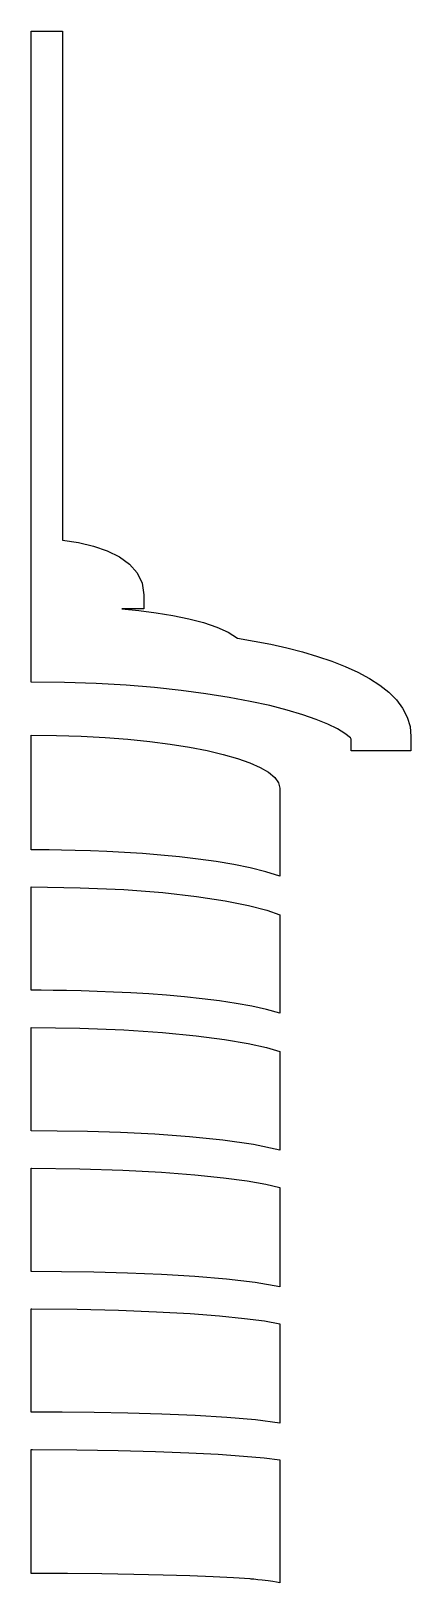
# Model space of a CAD drawing. Extents: x 1 to 150, y 1 to 611.
import ezdxf

# ---------------------------------------------------------------- set-up
doc = ezdxf.new("R2010")
doc.units = 0
doc.layers.get('0').update_dxf_attribs({"linetype": 'CONTINUOUS'})

msp = doc.modelspace()

# ---------------------------------------------------------------- linework, layer by layer
at = {"color": 173}
for p, q in [((1.04455, 355.071), (1.04455, 610.672)), ((1.04455, 610.672), (13.3918, 610.672)), ((13.3918, 610.672), (13.3918, 410.796)), ((13.3918, 410.796), (19.6536, 409.864)), ((19.6536, 409.864), (25.5681, 408.485)), ((25.5681, 408.485), (30.9838, 406.64)), ((30.9838, 406.64), (35.7519, 404.29)), ((35.7519, 404.29), (39.7207, 401.412)), ((39.7207, 401.412), (42.7411, 397.972)), ((42.7411, 397.972), (44.6634, 393.947)), ((44.6634, 393.947), (45.339, 389.304)), ((45.339, 389.304), (45.339, 383.815)), ((45.339, 383.815), (36.6818, 383.815)), ((36.6818, 383.815), (43.4414, 383.134)), ((43.4414, 383.134), (50.1703, 382.274)), ((50.1703, 382.274), (56.7323, 381.219)), ((56.7323, 381.219), (62.9874, 379.945)), ((62.9874, 379.945), (68.7987, 378.442)), ((68.7987, 378.442), (74.0269, 376.686)), ((74.0269, 376.686), (78.5343, 374.661)), ((78.5343, 374.661), (82.1835, 372.35)), ((82.1835, 372.35), (88.7388, 371.196)), ((88.7388, 371.196), (95.1989, 369.909)), ((95.1989, 369.909), (101.517, 368.476)), ((101.517, 368.476), (107.651, 366.899)), ((107.651, 366.899), (113.552, 365.164)), ((113.552, 365.164), (119.175, 363.269)), ((119.175, 363.269), (124.478, 361.202)), ((124.478, 361.202), (129.414, 358.958)), ((14.1345, 354.916), (1.04455, 355.071)), ((26.5879, 354.489), (14.1345, 354.916)), ((38.3907, 353.811), (26.5879, 354.489)), ((49.5293, 352.908), (38.3907, 353.811)), ((129.414, 358.958), (133.938, 356.528)), ((133.938, 356.528), (138.006, 353.907)), ((138.006, 353.907), (141.571, 351.087)), ((59.9902, 351.802), (49.5293, 352.908)), ((69.759, 350.519), (59.9902, 351.802)), ((78.824, 349.083), (69.759, 350.519)), ((87.1707, 347.518), (78.824, 349.083)), ((94.7857, 345.846), (87.1707, 347.518)), ((141.571, 351.087), (144.589, 348.059)), ((144.589, 348.059), (147.016, 344.819)), ((101.656, 344.092), (94.7857, 345.846)), ((107.768, 342.28), (101.656, 344.092)), ((113.107, 340.433), (107.768, 342.28)), ((147.016, 344.819), (148.805, 341.358)), ((148.805, 341.358), (149.911, 337.668)), ((117.661, 338.577), (113.107, 340.433)), ((121.416, 336.735), (117.661, 338.577)), ((124.36, 334.929), (121.416, 336.735)), ((149.911, 337.668), (150.29, 333.742)), ((1.04455, 334.264), (11.045, 334.148)), ((1.04455, 289.285), (1.04455, 334.264)), ((11.045, 334.148), (20.7546, 333.828)), ((20.7546, 333.828), (30.1239, 333.313)), ((30.1239, 333.313), (39.1061, 332.613)), ((39.1061, 332.613), (47.6511, 331.739)), ((47.6511, 331.739), (55.7086, 330.7)), ((55.7086, 330.7), (63.2312, 329.507)), ((63.2312, 329.507), (70.1696, 328.169)), ((126.478, 333.185), (124.36, 334.929)), ((126.676, 332.916), (126.478, 333.185)), ((126.837, 332.662), (126.676, 332.916)), ((126.837, 328.09), (126.837, 332.662)), ((150.29, 333.742), (150.29, 328.09)), ((70.1696, 328.169), (76.4755, 326.695)), ((76.4755, 326.695), (82.0981, 325.098)), ((82.0981, 325.098), (86.9915, 323.387)), ((86.9915, 323.387), (91.1035, 321.571)), ((150.29, 328.09), (126.837, 328.09)), ((91.1035, 321.571), (94.3875, 319.659)), ((94.3875, 319.659), (96.7934, 317.664)), ((96.7934, 317.664), (98.2733, 315.593)), ((98.2733, 315.593), (98.7778, 313.457)), ((98.7778, 313.457), (98.7778, 278.864)), ((4.17961, 289.275), (1.04455, 289.285)), ((8.18691, 289.237), (4.17961, 289.275)), ((12.9618, 289.158), (8.18691, 289.237)), ((18.4051, 289.026), (12.9618, 289.158)), ((24.4133, 288.829), (18.4051, 289.026)), ((30.886, 288.553), (24.4133, 288.829)), ((37.7211, 288.189), (30.886, 288.553)), ((44.8179, 287.723), (37.7211, 288.189)), ((52.0718, 287.143), (44.8179, 287.723)), ((59.3852, 286.438), (52.0718, 287.143)), ((66.6531, 285.593), (59.3852, 286.438)), ((73.7761, 284.596), (66.6531, 285.593)), ((80.651, 283.439), (73.7761, 284.596)), ((87.1774, 282.105), (80.651, 283.439)), ((93.2533, 280.585), (87.1774, 282.105)), ((98.7778, 278.864), (93.2533, 280.585)), ((1.04455, 274.651), (20.2875, 274.367)), ((1.04455, 234.082), (1.04455, 274.651)), ((20.2875, 274.367), (37.5349, 273.593)), ((37.5349, 273.593), (52.783, 272.42)), ((52.783, 272.42), (66.0231, 270.938)), ((66.0231, 270.938), (77.2502, 269.236)), ((77.2502, 269.236), (86.4553, 267.403)), ((86.4553, 267.403), (93.6336, 265.532)), ((93.6336, 265.532), (98.7778, 263.708)), ((98.7778, 263.708), (98.7778, 225.065)), ((5.04088, 234.071), (1.04455, 234.082)), ((9.71518, 234.031), (5.04088, 234.071)), ((14.9848, 233.952), (9.71518, 234.031)), ((20.7629, 233.824), (14.9848, 233.952)), ((26.9641, 233.639), (20.7629, 233.824)), ((33.5029, 233.387), (26.9641, 233.639)), ((40.2953, 233.058), (33.5029, 233.387)), ((47.2571, 232.643), (40.2953, 233.058)), ((54.3003, 232.132), (47.2571, 232.643)), ((61.3421, 231.516), (54.3003, 232.132)), ((68.2957, 230.784), (61.3421, 231.516)), ((75.0768, 229.927), (68.2957, 230.784)), ((81.6021, 228.938), (75.0768, 229.927)), ((87.7824, 227.803), (81.6021, 228.938)), ((93.5373, 226.516), (87.7824, 227.803)), ((98.7778, 225.065), (93.5373, 226.516)), ((1.04455, 219.414), (20.2406, 219.18)), ((1.04455, 178.845), (1.04455, 219.414)), ((20.2406, 219.18), (37.4385, 218.525)), ((37.4385, 218.525), (52.6411, 217.527)), ((52.6411, 217.527), (65.8495, 216.262)), ((65.8495, 216.262), (77.0654, 214.809)), ((77.0654, 214.809), (86.2902, 213.242)), ((86.2902, 213.242), (93.5274, 211.638)), ((93.5274, 211.638), (98.7778, 210.072)), ((98.7778, 210.072), (98.7778, 171.267)), ((1.24161, 178.845), (1.04455, 178.845)), ((11.3592, 178.791), (1.24161, 178.845)), ((23.18, 178.592), (11.3592, 178.791)), ((36.1474, 178.193), (23.18, 178.592)), ((49.7071, 177.538), (36.1474, 178.193)), ((63.3042, 176.573), (49.7071, 177.538)), ((76.3845, 175.244), (63.3042, 176.573)), ((88.3941, 173.492), (76.3845, 175.244)), ((98.7778, 171.267), (88.3941, 173.492)), ((1.04455, 123.642), (1.04455, 164.211)), ((1.04455, 164.211), (1.24161, 164.211)), ((1.24161, 164.211), (20.1607, 164.024)), ((20.1607, 164.024), (37.1658, 163.497)), ((37.1658, 163.497), (52.2538, 162.694)), ((52.2538, 162.694), (65.4184, 161.674)), ((65.4184, 161.674), (76.6576, 160.499)), ((76.6576, 160.499), (85.9663, 159.226)), ((85.9663, 159.226), (93.3401, 157.918)), ((93.3401, 157.918), (98.7778, 156.633)), ((98.7778, 156.633), (98.7778, 117.665)), ((1.40422, 123.642), (1.04455, 123.642)), ((13.0693, 123.591), (1.40422, 123.642)), ((25.7307, 123.413), (13.0693, 123.591)), ((38.9601, 123.073), (25.7307, 123.413)), ((52.3339, 122.532), (38.9601, 123.073)), ((65.4279, 121.758), (52.3339, 122.532)), ((77.8164, 120.713), (65.4279, 121.758)), ((89.0736, 119.36), (77.8164, 120.713)), ((98.7778, 117.665), (89.0736, 119.36)), ((1.04455, 68.4389), (1.04455, 109.008)), ((1.04455, 109.008), (1.40422, 109.008)), ((1.40422, 109.008), (19.1423, 108.876)), ((19.1423, 108.876), (35.4651, 108.5)), ((35.4651, 108.5), (50.286, 107.917)), ((50.286, 107.917), (63.5152, 107.166)), ((63.5152, 107.166), (75.0672, 106.281)), ((75.0672, 106.281), (84.8526, 105.3)), ((84.8526, 105.3), (92.7848, 104.26)), ((92.7848, 104.26), (98.7778, 103.195)), ((98.7778, 103.195), (98.7778, 64.1918)), ((1.60128, 68.4389), (1.04455, 68.4389)), ((13.2209, 68.4043), (1.60128, 68.4389)), ((25.8644, 68.2805), (13.2209, 68.4043)), ((39.0934, 68.0406), (25.8644, 68.2805)), ((52.4729, 67.6603), (39.0934, 68.0406)), ((65.5655, 67.1117), (52.4729, 67.6603)), ((77.9392, 66.3677), (65.5655, 67.1117)), ((89.1551, 65.4043), (77.9392, 66.3677)), ((98.7778, 64.1918), (89.1551, 65.4043)), ((1.04455, 5.10148), (1.04455, 53.8057)), ((1.04455, 53.8057), (1.60128, 53.8057)), ((1.60128, 53.8057), (19.0872, 53.7132)), ((19.0872, 53.7132), (35.2158, 53.4529)), ((35.2158, 53.4529), (49.9043, 53.0475)), ((49.9043, 53.0475), (63.0661, 52.5254)), ((63.0661, 52.5254), (74.6181, 51.9095)), ((74.6181, 51.9095), (84.4765, 51.2258)), ((84.4765, 51.2258), (92.5587, 50.4994)), ((92.5587, 50.4994), (98.7778, 49.7554)), ((98.7778, 49.7554), (98.7778, 1.41111)), ((15.3417, 5.06293), (1.04455, 5.10148)), ((28.8189, 4.94993), (15.3417, 5.06293)), ((41.3812, 4.76663), (28.8189, 4.94993)), ((52.9332, 4.51997), (41.3812, 4.76663)), ((63.3815, 4.21679), (52.9332, 4.51997)), ((72.6295, 3.85988), (63.3815, 4.21679)), ((80.5836, 3.4575), (72.6295, 3.85988)), ((87.1499, 3.01239), (80.5836, 3.4575)), ((87.5411, 2.96416), (87.1499, 3.01239)), ((88.5885, 2.83738), (87.5411, 2.96416)), ((90.1001, 2.65961), (88.5885, 2.83738)), ((91.8849, 2.45566), (90.1001, 2.65961)), ((94.1959, 2.20762), (91.8849, 2.45566)), ((95.9693, 1.93339), (94.1959, 2.20762)), ((97.5071, 1.69361), (95.9693, 1.93339)), ((98.7778, 1.41111), (97.5071, 1.69361))]:
    msp.add_line(p, q, dxfattribs=at)
at = {"color": 0}
for p, q in [((1.04455, 355.071), (1.04455, 610.672)), ((1.04455, 610.672), (13.3918, 610.672)), ((13.3918, 610.672), (13.3918, 410.796)), ((13.3918, 410.796), (19.6536, 409.864)), ((19.6536, 409.864), (25.5681, 408.485)), ((25.5681, 408.485), (30.9838, 406.64)), ((30.9838, 406.64), (35.7519, 404.29)), ((35.7519, 404.29), (39.7207, 401.412)), ((39.7207, 401.412), (42.7411, 397.972)), ((42.7411, 397.972), (44.6634, 393.947)), ((44.6634, 393.947), (45.339, 389.304)), ((45.339, 389.304), (45.339, 383.815)), ((45.339, 383.815), (36.6818, 383.815)), ((36.6818, 383.815), (43.4414, 383.134)), ((43.4414, 383.134), (50.1703, 382.274)), ((50.1703, 382.274), (56.7323, 381.219)), ((56.7323, 381.219), (62.9874, 379.945)), ((62.9874, 379.945), (68.7987, 378.442)), ((68.7987, 378.442), (74.0269, 376.686)), ((74.0269, 376.686), (78.5343, 374.661)), ((78.5343, 374.661), (82.1835, 372.35)), ((82.1835, 372.35), (88.7388, 371.196)), ((88.7388, 371.196), (95.1989, 369.909)), ((95.1989, 369.909), (101.517, 368.476)), ((101.517, 368.476), (107.651, 366.899)), ((107.651, 366.899), (113.552, 365.164)), ((113.552, 365.164), (119.175, 363.269)), ((119.175, 363.269), (124.478, 361.202)), ((124.478, 361.202), (129.414, 358.958)), ((14.1345, 354.916), (1.04455, 355.071)), ((26.5879, 354.489), (14.1345, 354.916)), ((38.3907, 353.811), (26.5879, 354.489)), ((49.5293, 352.908), (38.3907, 353.811)), ((129.414, 358.958), (133.938, 356.528)), ((133.938, 356.528), (138.006, 353.907)), ((138.006, 353.907), (141.571, 351.087)), ((59.9902, 351.802), (49.5293, 352.908)), ((69.759, 350.519), (59.9902, 351.802)), ((78.824, 349.083), (69.759, 350.519)), ((87.1707, 347.518), (78.824, 349.083)), ((94.7857, 345.846), (87.1707, 347.518)), ((141.571, 351.087), (144.589, 348.059)), ((144.589, 348.059), (147.016, 344.819)), ((101.656, 344.092), (94.7857, 345.846)), ((107.768, 342.28), (101.656, 344.092)), ((113.107, 340.433), (107.768, 342.28)), ((147.016, 344.819), (148.805, 341.358)), ((148.805, 341.358), (149.911, 337.668)), ((117.661, 338.577), (113.107, 340.433)), ((121.416, 336.735), (117.661, 338.577)), ((124.36, 334.929), (121.416, 336.735)), ((149.911, 337.668), (150.29, 333.742)), ((1.04455, 334.264), (11.045, 334.148)), ((1.04455, 289.285), (1.04455, 334.264)), ((11.045, 334.148), (20.7546, 333.828)), ((20.7546, 333.828), (30.1239, 333.313)), ((30.1239, 333.313), (39.1061, 332.613)), ((39.1061, 332.613), (47.6511, 331.739)), ((47.6511, 331.739), (55.7086, 330.7)), ((55.7086, 330.7), (63.2312, 329.507)), ((63.2312, 329.507), (70.1696, 328.169)), ((126.478, 333.185), (124.36, 334.929)), ((126.676, 332.916), (126.478, 333.185)), ((126.837, 332.662), (126.676, 332.916)), ((126.837, 328.09), (126.837, 332.662)), ((150.29, 333.742), (150.29, 328.09)), ((70.1696, 328.169), (76.4755, 326.695)), ((76.4755, 326.695), (82.0981, 325.098)), ((82.0981, 325.098), (86.9915, 323.387)), ((86.9915, 323.387), (91.1035, 321.571)), ((150.29, 328.09), (126.837, 328.09)), ((91.1035, 321.571), (94.3875, 319.659)), ((94.3875, 319.659), (96.7934, 317.664)), ((96.7934, 317.664), (98.2733, 315.593)), ((98.2733, 315.593), (98.7778, 313.457)), ((98.7778, 313.457), (98.7778, 278.864)), ((4.17961, 289.275), (1.04455, 289.285)), ((8.18691, 289.237), (4.17961, 289.275)), ((12.9618, 289.158), (8.18691, 289.237)), ((18.4051, 289.026), (12.9618, 289.158)), ((24.4133, 288.829), (18.4051, 289.026)), ((30.886, 288.553), (24.4133, 288.829)), ((37.7211, 288.189), (30.886, 288.553)), ((44.8179, 287.723), (37.7211, 288.189)), ((52.0718, 287.143), (44.8179, 287.723)), ((59.3852, 286.438), (52.0718, 287.143)), ((66.6531, 285.593), (59.3852, 286.438)), ((73.7761, 284.596), (66.6531, 285.593)), ((80.651, 283.439), (73.7761, 284.596)), ((87.1774, 282.105), (80.651, 283.439)), ((93.2533, 280.585), (87.1774, 282.105)), ((98.7778, 278.864), (93.2533, 280.585)), ((1.04455, 274.651), (20.2875, 274.367)), ((1.04455, 234.082), (1.04455, 274.651)), ((20.2875, 274.367), (37.5349, 273.593)), ((37.5349, 273.593), (52.783, 272.42)), ((52.783, 272.42), (66.0231, 270.938)), ((66.0231, 270.938), (77.2502, 269.236)), ((77.2502, 269.236), (86.4553, 267.403)), ((86.4553, 267.403), (93.6336, 265.532)), ((93.6336, 265.532), (98.7778, 263.708)), ((98.7778, 263.708), (98.7778, 225.065)), ((5.04088, 234.071), (1.04455, 234.082)), ((9.71518, 234.031), (5.04088, 234.071)), ((14.9848, 233.952), (9.71518, 234.031)), ((20.7629, 233.824), (14.9848, 233.952)), ((26.9641, 233.639), (20.7629, 233.824)), ((33.5029, 233.387), (26.9641, 233.639)), ((40.2953, 233.058), (33.5029, 233.387)), ((47.2571, 232.643), (40.2953, 233.058)), ((54.3003, 232.132), (47.2571, 232.643)), ((61.3421, 231.516), (54.3003, 232.132)), ((68.2957, 230.784), (61.3421, 231.516)), ((75.0768, 229.927), (68.2957, 230.784)), ((81.6021, 228.938), (75.0768, 229.927)), ((87.7824, 227.803), (81.6021, 228.938)), ((93.5373, 226.516), (87.7824, 227.803)), ((98.7778, 225.065), (93.5373, 226.516)), ((1.04455, 219.414), (20.2406, 219.18)), ((1.04455, 178.845), (1.04455, 219.414)), ((20.2406, 219.18), (37.4385, 218.525)), ((37.4385, 218.525), (52.6411, 217.527)), ((52.6411, 217.527), (65.8495, 216.262)), ((65.8495, 216.262), (77.0654, 214.809)), ((77.0654, 214.809), (86.2902, 213.242)), ((86.2902, 213.242), (93.5274, 211.638)), ((93.5274, 211.638), (98.7778, 210.072)), ((98.7778, 210.072), (98.7778, 171.267)), ((1.24161, 178.845), (1.04455, 178.845)), ((11.3592, 178.791), (1.24161, 178.845)), ((23.18, 178.592), (11.3592, 178.791)), ((36.1474, 178.193), (23.18, 178.592)), ((49.7071, 177.538), (36.1474, 178.193)), ((63.3042, 176.573), (49.7071, 177.538)), ((76.3845, 175.244), (63.3042, 176.573)), ((88.3941, 173.492), (76.3845, 175.244)), ((98.7778, 171.267), (88.3941, 173.492)), ((1.04455, 123.642), (1.04455, 164.211)), ((1.04455, 164.211), (1.24161, 164.211)), ((1.24161, 164.211), (20.1607, 164.024)), ((20.1607, 164.024), (37.1658, 163.497)), ((37.1658, 163.497), (52.2538, 162.694)), ((52.2538, 162.694), (65.4184, 161.674)), ((65.4184, 161.674), (76.6576, 160.499)), ((76.6576, 160.499), (85.9663, 159.226)), ((85.9663, 159.226), (93.3401, 157.918)), ((93.3401, 157.918), (98.7778, 156.633)), ((98.7778, 156.633), (98.7778, 117.665)), ((1.40422, 123.642), (1.04455, 123.642)), ((13.0693, 123.591), (1.40422, 123.642)), ((25.7307, 123.414), (13.0693, 123.591)), ((38.9601, 123.074), (25.7307, 123.414)), ((52.3339, 122.535), (38.9601, 123.074)), ((65.4279, 121.762), (52.3339, 122.535)), ((77.8164, 120.716), (65.4279, 121.762)), ((89.0736, 119.363), (77.8164, 120.716)), ((98.7778, 117.665), (89.0736, 119.363)), ((1.04455, 68.4389), (1.04455, 109.008)), ((1.04455, 109.008), (1.40422, 109.008)), ((1.40422, 109.008), (19.1423, 108.876)), ((19.1423, 108.876), (35.4651, 108.5)), ((35.4651, 108.5), (50.286, 107.917)), ((50.286, 107.917), (63.5152, 107.166)), ((63.5152, 107.166), (75.0672, 106.281)), ((75.0672, 106.281), (84.8526, 105.3)), ((84.8526, 105.3), (92.7848, 104.26)), ((92.7848, 104.26), (98.7778, 103.195)), ((98.7778, 103.195), (98.7778, 64.1918)), ((1.60128, 68.4389), (1.04455, 68.4389)), ((13.2209, 68.4043), (1.60128, 68.4389)), ((25.8644, 68.2805), (13.2209, 68.4043)), ((39.0934, 68.0406), (25.8644, 68.2805)), ((52.4729, 67.6603), (39.0934, 68.0406)), ((65.5655, 67.1117), (52.4729, 67.6603)), ((77.9392, 66.3677), (65.5655, 67.1117)), ((89.1551, 65.4043), (77.9392, 66.3677)), ((98.7778, 64.1918), (89.1551, 65.4043)), ((1.04455, 5.10148), (1.04455, 53.8057)), ((1.04455, 53.8057), (1.60128, 53.8057)), ((1.60128, 53.8057), (19.0872, 53.7132)), ((19.0872, 53.7132), (35.2158, 53.4529)), ((35.2158, 53.4529), (49.9043, 53.0475)), ((49.9043, 53.0475), (63.0661, 52.5254)), ((63.0661, 52.5254), (74.6181, 51.9095)), ((74.6181, 51.9095), (84.4765, 51.2258)), ((84.4765, 51.2258), (92.5587, 50.4994)), ((92.5587, 50.4994), (98.7778, 49.7554)), ((98.7778, 49.7554), (98.7778, 1.41111)), ((15.3417, 5.06293), (1.04455, 5.10148)), ((28.8189, 4.94993), (15.3417, 5.06293)), ((41.3812, 4.76663), (28.8189, 4.94993)), ((52.9332, 4.51997), (41.3812, 4.76663)), ((63.3815, 4.21679), (52.9332, 4.51997)), ((72.6295, 3.85988), (63.3815, 4.21679)), ((80.5836, 3.4575), (72.6295, 3.85988)), ((87.1499, 3.01239), (80.5836, 3.4575)), ((87.5411, 2.96554), (87.1499, 3.01239)), ((88.5885, 2.84014), (87.5411, 2.96554)), ((90.1001, 2.66237), (88.5885, 2.84014)), ((91.8849, 2.45566), (90.1001, 2.66237)), ((94.1959, 2.20762), (91.8849, 2.45566)), ((95.9693, 1.93339), (94.1959, 2.20762)), ((97.5071, 1.69361), (95.9693, 1.93339)), ((98.7778, 1.41111), (97.5071, 1.69361))]:
    msp.add_line(p, q, dxfattribs=at)

doc.saveas('drawing.dxf')
